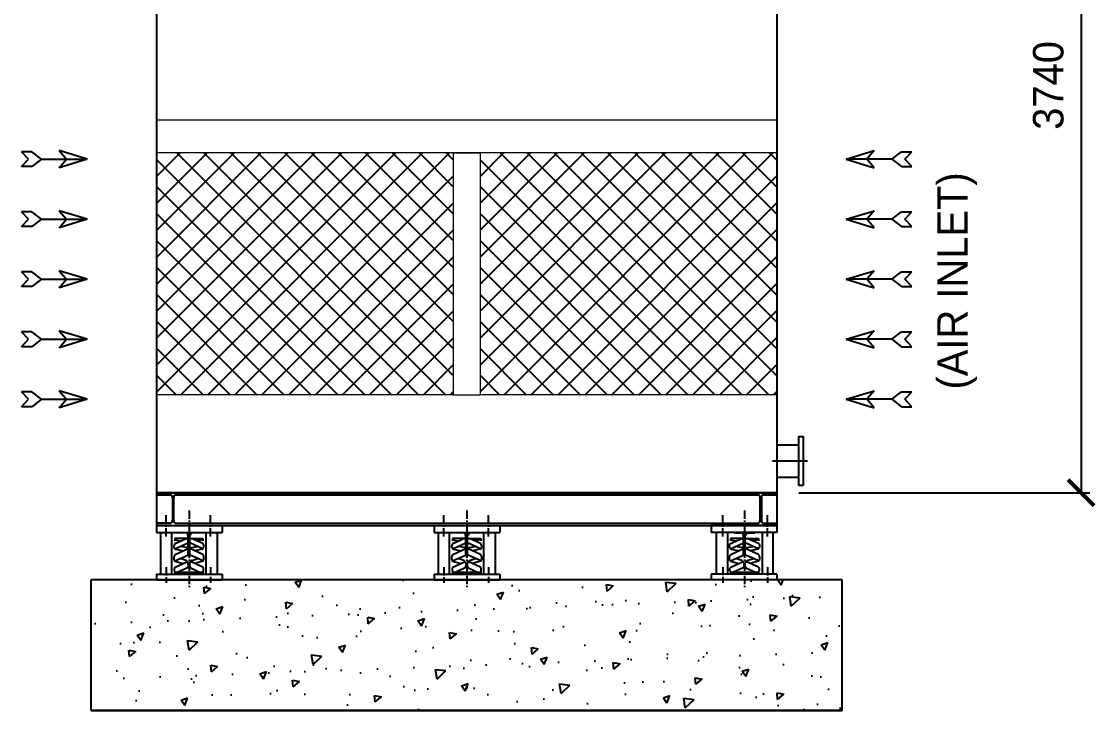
# Model space of a CAD drawing. Header units: millimetres. Extents: x 123490 to 162203, y 41590 to 62385.
# Drawn here: x 138100 to 143034, y 46466 to 49629 of the extents above; entities that cross this region are included whole.
import ezdxf
from ezdxf.enums import TextEntityAlignment as Align

# ---------------------------------------------------------------- set-up
doc = ezdxf.new("R2010")
doc.units = ezdxf.units.MM
doc.header["$LTSCALE"] = 30
doc.header["$MEASUREMENT"] = 0
doc.linetypes.add('CENTER', pattern=[2, 1.25, -0.25, 0.25, -0.25])
doc.layers.get('0').update_dxf_attribs({"linetype": 'CONTINUOUS'})
doc.layers.get('DEFPOINTS').update_dxf_attribs({"color": 143, "linetype": 'CONTINUOUS'})
for name, color, linetype in [('4', 2, 'CONTINUOUS'), ('center', 1, 'CENTER'), ('L1_', 7, 'CONTINUOUS'), ('냉각탑_dim', 1, 'CONTINUOUS'), ('냉각탑_text', 3, 'CONTINUOUS'), ('냉각탑_기초', 23, 'CONTINUOUS'), ('냉각탑_찬넬방진', 1, 'CONTINUOUS')]:
    doc.layers.add(name, color=color, linetype=linetype)
doc.styles.add('HY울릉도L', font='')
doc.styles.add('돋움', font='')
doc.styles.get('HY울릉도L').set_extended_font_data('HY울릉도L')
doc.styles.get('돋움').set_extended_font_data('Dotum')
doc.dimstyles.new('성지DIM', dxfattribs={"dimtxt": 3.5, "dimasz": 3, "dimexe": 1, "dimexo": 2.5, "dimgap": 2, "dimtad": 1, "dimdec": 0, "dimzin": 3, "dimdsep": 46, "dimtxsty": 'HY울릉도L', "dimblk": 'ARCHTICK', "dimcen": -2, "dimclrd": 256, "dimclre": 256, "dimclrt": 7, "dimadec": 0, "dimazin": 0, "dimtfac": 1, "dimtdec": 0, "dimtofl": 0, "dimtmove": 0, "dimatfit": 3, "dimfxl": 1, "dimtolj": 1, "dimtzin": 0, "dimlwe": -1, "dimarcsym": 0})

# ---------------------------------------------------------------- blocks, each defined once
blk = doc.blocks.new('sdfghj')
at = {"layer": '4', "color": 3, "linetype": 'CENTER'}
blk.add_line((77432.1, -35928.4), (77432.1, -36281.4), dxfattribs=at)
at = {"layer": 'L1_', "color": 1, "linetype": 'CENTER'}
for p, q in [((77327, -36047.5), (77327, -35948.7)), ((77531.4, -36047.5), (77531.4, -35948.7)), ((77327, -36189.1), (77327, -36261.1)), ((77531.4, -36188), (77531.4, -36260))]:
    blk.add_line(p, q, dxfattribs=at)
at = {"layer": 'L1_', "color": 2, "linetype": 'Continuous'}
for p, q in [((77282.9, -35996.6), (77282.9, -36028.9)), ((77282.9, -35996.6), (77584.3, -35996.6)), ((77584.3, -35996.6), (77584.3, -36028.9)), ((77282.9, -36028.9), (77584.3, -36028.9)), ((77301.5, -36028.9), (77351.4, -36028.9)), ((77301.5, -36028.9), (77301.5, -36221.7)), ((77351.4, -36028.9), (77351.4, -36221.7)), ((77367.4, -36056.2), (77367.4, -36067.8)), ((77427.8, -36056.2), (77367.4, -36056.2)), ((77367.4, -36062.9), (77394.5, -36067.7)), ((77367.9, -36079.9), (77419.4, -36056.2)), ((77383.9, -36028.9), (77383.9, -36031.2)), ((77477.4, -36031.2), (77383.9, -36031.2)), ((77424.6, -36031.2), (77424.6, -36041.1)), ((77439.7, -36041.1), (77424.6, -36041.1)), ((77428.3, -36129.5), (77428.3, -36041.1)), ((77435.9, -36129.8), (77435.9, -36041.1)), ((77435.9, -36056.2), (77496.3, -36056.2)), ((77437.6, -36056.2), (77435.9, -36056.2)), ((77439.7, -36031.2), (77439.7, -36041.1)), ((77495.8, -36079.9), (77444.2, -36056.2)), ((77496.3, -36062.9), (77469.1, -36067.7)), ((77477.4, -36028.9), (77477.4, -36031.2)), ((77496.3, -36056.2), (77496.3, -36067.8)), ((77509.3, -36028.9), (77562.2, -36028.9)), ((77509.3, -36028.9), (77509.3, -36221.1)), ((77562.2, -36028.9), (77562.2, -36221.1)), ((77367.7, -36104.6), (77428.3, -36076.7)), ((77368.2, -36130.5), (77428.3, -36102.8)), ((77370.4, -36106.4), (77406.8, -36112.8)), ((77428.3, -36099.6), (77392.9, -36093.4)), ((77496, -36104.6), (77435.8, -36076.9)), ((77495.4, -36130.5), (77435.9, -36103.1)), ((77436, -36099.5), (77471.4, -36093.3)), ((77493.3, -36106.4), (77456.9, -36112.8)), ((77301.5, -36120), (77301.5, -36221.1)), ((77351.4, -36120), (77351.4, -36221.1)), ((77366.9, -36160.2), (77406, -36171.2)), ((77367.1, -36160.1), (77426.2, -36132.8)), ((77368.3, -36188.6), (77422.1, -36163.7)), ((77419.2, -36158.2), (77391.1, -36149)), ((77428.3, -36129.5), (77435.9, -36129.5)), ((77496.6, -36160.1), (77438, -36133.1)), ((77495.4, -36188.6), (77441.5, -36163.7)), ((77444.5, -36158.2), (77472.5, -36149)), ((77496.8, -36160.2), (77457.6, -36171.2)), ((77509.3, -36120), (77509.3, -36221.1)), ((77562.2, -36120), (77562.2, -36221.1)), ((77367.4, -36210.4), (77367.4, -36221.1)), ((77494.5, -36212.9), (77367.4, -36212.9)), ((77367.4, -36212.9), (77492.8, -36212.9)), ((77496.3, -36212.9), (77368, -36212.9)), ((77369.1, -36212.9), (77496.9, -36212.9)), ((77425.3, -36191.3), (77378.3, -36212.9)), ((77438.4, -36191.3), (77485.3, -36212.9)), ((77496.9, -36209.5), (77496.9, -36221.1)), ((77282.9, -36221.1), (77584.3, -36221.1)), ((77282.9, -36221.1), (77282.9, -36246.6)), ((77282.9, -36246.6), (77584.3, -36246.6)), ((77584.3, -36221.1), (77584.3, -36246.6))]:
    blk.add_line(p, q, dxfattribs=at)
for centre, radius, start, end in [((77381, -36092.2), 18.3, 142.4554, 226.9466), ((77369.4, -36083.2), 3.63, 114.7395, 142.4554), ((77371, -36102.9), 3.63, 226.9466, 260.1342), ((77492.7, -36102.9), 3.63, 279.8658, 313.0534), ((77482.7, -36092.2), 18.3, 313.0534, 37.5446), ((77494.3, -36083.2), 3.63, 37.5446, 65.2605), ((77394, -36147.3), 31.4, 150.8406, 199.726), ((77367.9, -36156.7), 3.63, 199.726, 254.389), ((77369.7, -36133.8), 3.63, 114.7395, 150.8406), ((77418.1, -36161.6), 3.63, 294.7395, 71.8917), ((77423.6, -36167), 3.63, 22.2631, 114.7395), ((77424.7, -36129.5), 3.63, 294.7395, 0), ((77439.5, -36129.8), 3.63, 180, 245.2605), ((77440, -36167), 3.63, 65.2605, 157.7369), ((77445.6, -36161.6), 3.63, 108.1083, 245.2605), ((77493.9, -36133.8), 3.63, 29.1594, 65.2605), ((77495.8, -36156.7), 3.63, 285.611, 340.274), ((77469.6, -36147.3), 31.4, 340.274, 29.1594), ((77385.8, -36199.6), 21.4, 154.2564, 218.822), ((77369.8, -36191.9), 3.63, 114.7395, 154.2564), ((77399.9, -36176.7), 29.3, 330.1371, 22.2631), ((77463.7, -36176.7), 29.3, 157.7369, 209.8629), ((77477.9, -36199.6), 21.4, 321.178, 25.7436), ((77493.9, -36191.9), 3.63, 25.7436, 65.2605)]:
    blk.add_arc(centre, radius, start, end, dxfattribs=at)
blk = doc.blocks.new('화살표 IN OUT')
at = {"layer": '냉각탑_dim'}
for p, q in [((-322.7, 43), (-383.9, 43)), ((-343.1, 0.5), (-383.9, 43)), ((-383.9, -43), (-343.1, 0.5)), ((-266.4, 0), (-322.7, 43)), ((-266.4, 0), (-322.7, -43)), ((-266.4, 0), (0, 0)), ((-163.5, 50), (-121.5, 0)), ((0, 0), (-163.5, 50)), ((-163.5, -50), (-121.5, 0)), ((0, 0), (-163.5, -50)), ((-322.7, -43), (-383.9, -43))]:
    blk.add_line(p, q, dxfattribs=at)
blk = doc.blocks.new('_ArchTick')
at = {"color": 0, "linetype": 'ByBlock', "const_width": 0.15}
blk.add_lwpolyline([(-0.5, -0.5), (0.5, 0.5)], dxfattribs=at)
blk = doc.blocks.new('*D47')
at = {"layer": 'DEFPOINTS', "color": 0, "transparency": 16777216}
for p in [(141570.4, 51205.7), (141570.4, 47465.7), (142967.5, 47465.7)]:
    blk.add_point(p, dxfattribs=at)
at = {"layer": '냉각탑_dim', "transparency": 16777216}
for p, q in [((141670.4, 51205.7), (143007.5, 51205.7)), ((141670.4, 47465.7), (143007.5, 47465.7))]:
    blk.add_line(p, q, dxfattribs=at)
at = {"layer": '냉각탑_dim', "lineweight": -2, "transparency": 16777216}
blk.add_line((142967.5, 51205.7), (142967.5, 47465.7), dxfattribs=at)
at = {"layer": '냉각탑_dim', "lineweight": -2, "transparency": 16777216, "xscale": 120, "yscale": 120, "zscale": 120}
for p, rotation in [((142967.5, 51205.7), 90), ((142967.5, 47465.7), 270)]:
    blk.add_blockref('_ArchTick', p, dxfattribs=dict(at, rotation=rotation))
at = {"layer": '냉각탑_dim', "color": 7, "transparency": 16777216, "insert": (142817.5, 49335.7), "char_height": 140, "attachment_point": 5, "rotation": 90, "style": 'HY울릉도L'}
blk.add_mtext('\\A1;3740', dxfattribs=at)
blk = doc.blocks.new('A$C2ECD4E72')
at = {"layer": '냉각탑_기초', "ltscale": 30}
h = blk.add_hatch(dxfattribs=at)
h.set_pattern_fill('AR-CONC', color=256, scale=50, angle=-90, style=0)
h.set_pattern_definition([(40, (117570.86, -570.8), (-31.3761, 358.6301), [37.5, -412.5]), (95, (117570.86, -570.8), (376.0961, -69.3757), [30, -330]), (349.54856, (117568.25, -540.92), (344.72, 289.2544), [31.8701, -350.571]), (43.8158, (117670.86, -570.8), (-82.7596, 533.6207), [56.25, -618.75]), (353.36436, (117663.97, -526.34), (487.0593, 467.331), [47.8052, -525.857]), (98.81584, (117670.86, -570.8), (487.0593, 467.331), [45, -495]), (69, (117645.86, -520.8), (-201.30945, 298.4535), [37.5, -412.5]), (124, (117645.86, -520.8), (362.575, 121.6577), [30, -330]), (18.54856, (117629.1, -495.94), (161.2656, 420.1112), [31.8701, -350.571]), (52.5, (117570.86, -570.81), (166.44693, 6.07993), [0, -326, 0, -335, 0, -331.25]), (82.5, (117570.86, -570.8), (197.20586, 131.53477), [0, -191, 0, -318.5, 0, -126.25]), (122.5, (117570.86, -682.31), (-11.27744, 266.91122), [0, -125, 0, -390, 0, -517.5]), (132.5, (117570.86, -732.3), (50.0525, 291.5931), [0, -162.5, 0, -259, 0, -367.5])])
h.paths.add_polyline_path([(0, 0), (0, 600), (3450, 600), (3450, 0)])
for p, q in [((0, 0), (0, 600)), ((3450, 0), (3450, 600)), ((3450, 0), (0, 0))]:
    blk.add_line(p, q, dxfattribs=at)
for points in [[(3450, 600), (0, 600)], [(0, 0), (3450, 0)]]:
    blk.add_lwpolyline(points, dxfattribs=at)

msp = doc.modelspace()

# ---------------------------------------------------------------- hatches: boundary and pattern name
at = {"ltscale": 500}
h = msp.add_hatch(dxfattribs=at)
h.set_pattern_fill('ANSI37', color=256, scale=700)
h.set_pattern_definition([(45, (-49083.31, 40665.58), (-61.871843, 61.871843), []), (135, (-49083.31, 40665.58), (-61.871843, -61.871843), [])])
h.paths.add_polyline_path([(138720.4, 49025.7), (138720.4, 47915.7), (140082.9, 47915.7), (140082.9, 49025.7)])
h.paths.add_polyline_path([(141570.4, 47915.7), (141570.4, 49025.7), (140207.9, 49025.7), (140207.9, 47915.7)])

# ---------------------------------------------------------------- linework, layer by layer
for p, q in [((138720.4, 51205.7), (138720.4, 47465.7)), ((141570.4, 51205.7), (141570.4, 47465.7)), ((141570.4, 47465.7), (138720.4, 47465.7))]:
    msp.add_line(p, q, dxfattribs=at)
at = {"lineweight": 18, "ltscale": 500}
for p, q in [((141570.4, 49175.7), (138720.4, 49175.7)), ((141570.4, 49025.7), (138720.4, 49025.7)), ((140082.9, 49025.7), (140207.9, 49025.7)), ((140082.9, 49025.7), (140082.9, 47915.7)), ((140207.9, 47915.7), (140207.9, 49025.7)), ((140082.9, 47915.7), (138720.4, 47915.7)), ((140082.9, 47915.7), (140207.9, 47915.7)), ((141570.4, 47915.7), (140207.9, 47915.7)), ((141570.4, 47465.7), (138720.4, 47465.7))]:
    msp.add_line(p, q, dxfattribs=at)
at = {"color": 3}
for p, q in [((141570.4, 47685.7), (141670.4, 47685.7)), ((141670.4, 47535.7), (141570.4, 47535.7)), ((141690.4, 47498.7), (141670.4, 47498.7))]:
    msp.add_line(p, q, dxfattribs=at)
msp.add_lwpolyline([(141670.4, 47498.7), (141670.4, 47723.2), (141690.4, 47723.2), (141690.4, 47498.7)], dxfattribs=at)
at = {"layer": 'center', "linetype": 'CENTER', "ltscale": 50}
msp.add_line((141710.4, 47610.7), (141550.4, 47610.7), dxfattribs=at)
at = {"layer": '냉각탑_찬넬방진', "ltscale": 500}
for p, q in [((138720.4, 47465.7), (138720.4, 47315.7)), ((138720.4, 47465.7), (141570.4, 47465.7)), ((138720.4, 47456), (138781.3, 47456)), ((138720.4, 47456), (138781.3, 47456)), ((138720.4, 47456), (138781.3, 47456)), ((138811.3, 47456), (141480.9, 47456)), ((141510.9, 47456), (141570.4, 47456)), ((141510.9, 47456), (141570.4, 47456)), ((141510.9, 47456), (141570.4, 47456)), ((138720.4, 47325.5), (138781.3, 47325.5)), ((138720.4, 47325.5), (138781.3, 47325.5)), ((138720.4, 47315.7), (141570.4, 47315.7)), ((138811.3, 47325.5), (141480.9, 47325.5)), ((141510.9, 47325.5), (141570.4, 47325.5)), ((141510.9, 47325.5), (141570.4, 47325.5)), ((141510.9, 47325.5), (141570.4, 47325.5))]:
    msp.add_line(p, q, dxfattribs=at)
at = {"layer": '냉각탑_찬넬방진'}
for p, q in [((141570.4, 47465.7), (141570.4, 47315.7)), ((138721.8, 47456), (138781.8, 47456)), ((138793.3, 47444), (138793.3, 47337.5)), ((138799.3, 47337.5), (138799.3, 47444)), ((141492.9, 47337.5), (141492.9, 47444)), ((141498.9, 47444), (141498.9, 47337.5)), ((141570.4, 47456), (141510.9, 47456)), ((138781.3, 47325.5), (138721.3, 47325.5)), ((141510.9, 47325.5), (141570.4, 47325.5))]:
    msp.add_line(p, q, dxfattribs=at)
for centre, start, end in [((138781.3, 47444), 0, 90), ((138811.3, 47444), 90, 180), ((141480.9, 47444), 0, 90), ((141510.9, 47444), 90, 180), ((138781.3, 47337.5), 270, 0), ((138811.3, 47337.5), 180, 270), ((141480.9, 47337.5), 270, 0), ((141510.9, 47337.5), 180, 270)]:
    msp.add_arc(centre, 12, start, end, dxfattribs=at)

# ---------------------------------------------------------------- block references
at = {"color": 0, "linetype": 'Continuous'}
for p in [(61437.5, 83312.3), (62713.3, 83312.3)]:
    msp.add_blockref('sdfghj', p, dxfattribs=at)
at = {"color": 0, "linetype": 'Continuous', "xscale": -1}
msp.add_blockref('sdfghj', (218853.3, 83312.3), dxfattribs=at)
at = {"ltscale": 500}
msp.add_blockref('A$C2ECD4E72', (138420.4, 46465.7), dxfattribs=at)
at = {"layer": '냉각탑_dim', "yscale": 0.7874999999985448, "zscale": 0.7875}
for p, xscale in [((138402.4, 48997), 0.7875000000021828), ((141888.4, 48997), -0.7875000000021828), ((138402.4, 48721.3), 0.7875000000021828), ((141888.4, 48721.3), -0.7875000000021828), ((138402.4, 48445.7), 0.7875000000021828), ((141888.4, 48445.7), -0.7875000000021828), ((138402.4, 48170.1), 0.7875000000021828), ((141888.4, 48170.1), -0.7875000000021828), ((138402.4, 47894.5), 0.7875000000021828), ((141888.4, 47894.5), -0.7875000000021828)]:
    msp.add_blockref('화살표 IN OUT', p, dxfattribs=dict(at, xscale=xscale))

# ---------------------------------------------------------------- texts
at = {"layer": '냉각탑_text', "style": '돋움'}
msp.add_text('(AIR INLET)', height=140, rotation=90, dxfattribs=at).set_placement((142376.5, 48438.2), align=Align.MIDDLE_CENTER)

# ---------------------------------------------------------------- dimensions: what is measured, and where the dimension line sits
at = {"layer": '냉각탑_dim'}
dim = msp.add_linear_dim(base=(142967.5, 47465.7), p1=(141570.4, 51205.7), p2=(141570.4, 47465.7), angle=90, dimstyle='성지DIM', override={"dimscale": 40}, dxfattribs=at)
dim.commit()
dim.dimension.update_dxf_attribs({"geometry": '*D47', "text_midpoint": (142817.5, 49335.7)})

doc.saveas('drawing.dxf')
